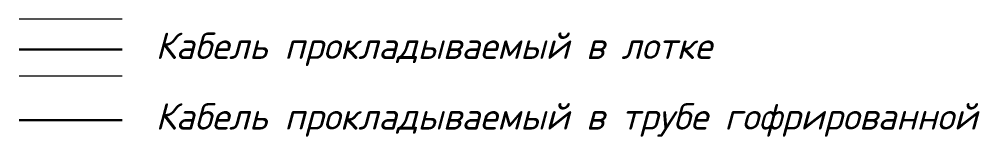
# Model space of a CAD drawing. Extents: x 69291107 to 70108111, y -33487476 to -33099794.
# Drawn here: x 69618693 to 69627804, y -33309564 to -33308450 of the extents above; entities that cross this region are included whole.
import ezdxf

# ---------------------------------------------------------------- set-up
doc = ezdxf.new("R2010")
doc.units = 0
doc.header["$LTSCALE"] = 100
doc.layers.add('СС. Текст', color=7, linetype='Continuous')
doc.layers.add('СС_ЗВ_Кабель', color=1, linetype='Continuous', lineweight=30)
doc.layers.add('СС_СКК_Лоток', color=170, linetype='Continuous', lineweight=25)
doc.styles.add('ISOCPEUR', font='isocpeui.ttf', dxfattribs={"height": 250})
doc.linetypes.add('Kabl_in_Tube', pattern='A,10,[133,ltypeshp.shx,S=1,R=0,X=0,Y=0],10', length=20)

msp = doc.modelspace()

# ---------------------------------------------------------------- linework, layer by layer
at = {"layer": 'СС_ЗВ_Кабель'}
msp.add_line((69618693.4, -33308736.7), (69619670.8, -33308736.7), dxfattribs=at)
at = {"layer": 'СС_ЗВ_Кабель', "color": 1, "linetype": 'Kabl_in_Tube', "ltscale": 0.9}
msp.add_line((69618693.4, -33309405.9), (69619670.8, -33309405.9), dxfattribs=at)
at = {"layer": 'СС_СКК_Лоток', "color": 18, "lineweight": 20, "true_color": 0x000000}
for p, q in [((69619670.8, -33308450.2), (69618693.4, -33308450.2)), ((69619670.8, -33308991), (69618693.4, -33308991))]:
    msp.add_line(p, q, dxfattribs=at)

# ---------------------------------------------------------------- texts
at = {"layer": 'СС. Текст', "char_height": 250, "attachment_point": 1, "style": 'ISOCPEUR'}
for s, insert in [('Кабель прокладываемый в лотке', (69619986.3, -33308576.5, 0)), ('Кабель прокладываемый в трубе гофрированной', (69619986.3, -33309245.8, 0))]:
    msp.add_mtext_dynamic_manual_height_columns(s, width=11279.86, gutter_width=1, heights=[0], dxfattribs=dict(at, insert=insert))

doc.saveas('drawing.dxf')
